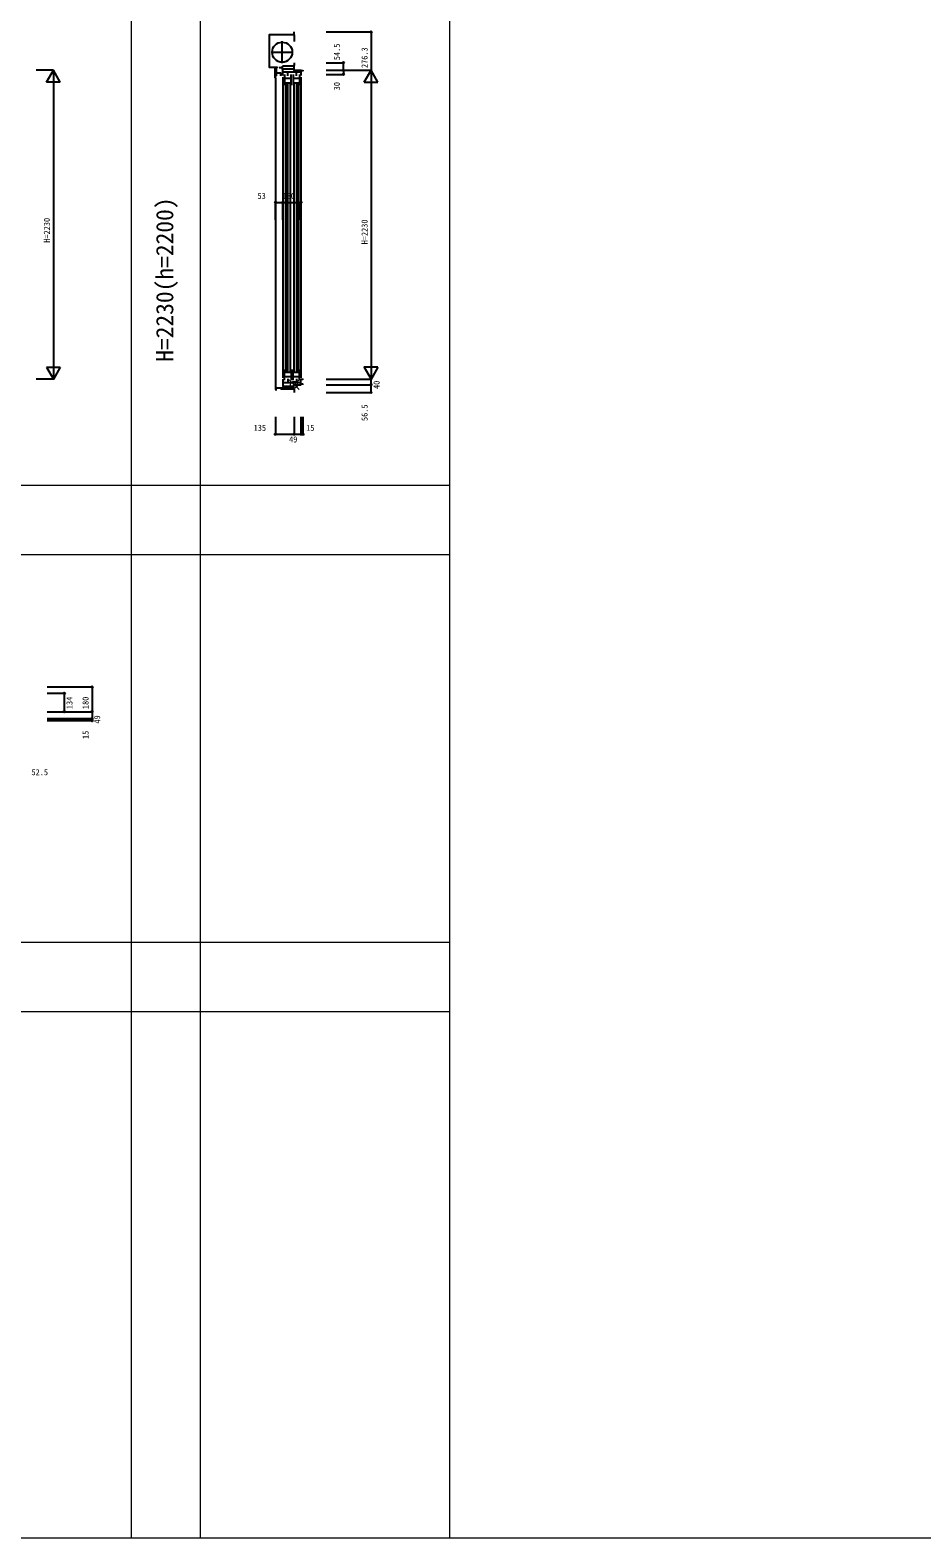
# Model space of a CAD drawing. Units: millimetres, scale not verified. Extents: x -13762 to 13750, y -10012 to 10000.
# Drawn here: x -6381 to 57, y -10000 to 884 of the extents above; entities that cross this region are included whole.
import ezdxf
from ezdxf.enums import TextEntityAlignment as Align

# ---------------------------------------------------------------- set-up
doc = ezdxf.new("R2010")
doc.units = ezdxf.units.MM
doc.header["$LTSCALE"] = 50
for name, color, linetype in [('0-0_0', 3, 'Continuous'), ('0-5_YKK_C1', 4, 'Continuous'), ('0-9_YKK_N1', 2, 'Continuous')]:
    doc.layers.add(name, color=color, linetype=linetype)
doc.layers.add('0-7_YKK_F1', color=7, linetype='Continuous', lineweight=18)
doc.layers.add('0-8_YKK_IN', color=1, linetype='Continuous', lineweight=18)
doc.styles.add('ＭＳ ゴシック', font='')
doc.styles.get('ＭＳ ゴシック').set_extended_font_data('MS Gothic')

msp = doc.modelspace()

# ---------------------------------------------------------------- linework, layer by layer
at = {"layer": '0-5_YKK_C1'}
for p, q in [((-4474.8, 851.3), (-4474.8, 871.3)), ((-4560.8, 645.5), (-4560.8, 804.5)), ((-4474.8, 851.3), (-4474.8, 803.3)), ((-4640.3, 725), (-4481.3, 725)), ((-4582.8, 613.5), (-4557.7, 613.5)), ((-4557.7, 600), (-4557.7, 623.64)), ((-4425.8, 581), (-4555.8, 581)), ((-4555.8, 546), (-4555.8, -1626)), ((-4544.1, 563), (-4544.1, 487)), ((-4520.6, 554), (-4520.6, 581)), ((-4497.1, 487), (-4497.1, 563)), ((-4482.1, 563), (-4482.1, 487)), ((-4458.6, 554), (-4458.6, 581)), ((-4435.1, 563), (-4435.1, 487)), ((-4425.8, 546), (-4425.8, -1626)), ((-4608.8, 542.31), (-4608.8, -1709.5)), ((-4544.1, 538), (-4497.1, 538)), ((-4544.1, 505), (-4497.1, 505)), ((-4536.6, 501), (-4536.6, -1580)), ((-4520.1, -1580), (-4520.1, 501)), ((-4503.6, 501), (-4503.6, -1580)), ((-4482.1, 538), (-4435.1, 538)), ((-4482.1, 505), (-4435.1, 505)), ((-4474.6, -1580), (-4474.6, 501)), ((-4458.1, 501), (-4458.1, -1580)), ((-4441.6, -1580), (-4441.6, 501)), ((-4544.1, -1642), (-4544.1, -1566)), ((-4544.1, -1584), (-4497.1, -1584)), ((-4544.1, -1617), (-4497.1, -1617)), ((-4520.6, -1632), (-4520.6, -1661)), ((-4497.1, -1566), (-4497.1, -1642)), ((-4482.1, -1642), (-4482.1, -1566)), ((-4482.1, -1584), (-4435.1, -1584)), ((-4482.1, -1617), (-4435.1, -1617)), ((-4458.6, -1632), (-4458.6, -1661)), ((-4435.1, -1642), (-4435.1, -1566)), ((-4570.8, -1698.5), (-4570.8, -1708.5)), ((-4474.8, -1708.5), (-4570.8, -1708.5)), ((-4425.8, -1661), (-4555.8, -1661)), ((-4554.8, -1685), (-4554.8, -1698.5)), ((-4522.8, -1685), (-4522.8, -1698.5)), ((-4474.8, -1705), (-4474.79, -1731.5))]:
    msp.add_line(p, q, dxfattribs=at)
for points in [[(-4474.8, 851.3), (-4654.8, 851.3), (-4654.8, 616.5), (-4608.8, 616.5)], [(-4597.66, 620.7), (-4597.66, 613.5), (-4613.66, 613.5), (-4613.66, 542.5), (-4606.26, 542.5)], [(-4613.66, 556.5), (-4601.96, 556.5), (-4601.96, 613.5)], [(-4601.96, 577.2), (-4573.66, 577.2), (-4573.66, 555.2)], [(-4474.8, 649.5), (-4474.8, 628), (-4478.3, 628), (-4478.3, 623.64), (-4557.7, 623.64)], [(-4555.8, 556), (-4555.8, 605), (-4475.8, 605)], [(-4475.8, 625), (-4475.8, 595), (-4425.8, 595), (-4425.8, 556)], [(-4410.8, 595), (-4410.8, 591), (-4425.8, 591)], [(-4609.8, -1711.5), (-4604.3, -1711.5), (-4604.3, -1698.5), (-4478.3, -1698.5)], [(-4555.8, -1636), (-4555.8, -1685), (-4475.8, -1685)], [(-4478.3, -1698.5), (-4478.3, -1705), (-4474.8, -1705)], [(-4475.8, -1705), (-4475.8, -1675), (-4425.8, -1675), (-4425.8, -1636)], [(-4425.8, -1636), (-4410.8, -1636), (-4410.8, -1638.5)], [(-4410.8, -1675), (-4410.8, -1671), (-4425.8, -1671)]]:
    msp.add_lwpolyline(points, dxfattribs=at)
msp.add_circle((-4560.8, 725), 72.5, dxfattribs=at)
msp.add_circle((-4560.8, 725), 72.5, dxfattribs=at)
at = {"layer": '0-7_YKK_F1'}
for p, q in [((-5649.8, -10000), (-5649.8, 9500)), ((-5149.8, -10000), (-5149.8, 9500)), ((-3349.8, -10000), (-3349.8, 9500)), ((-13749.8, -2400), (-3349.8, -2400)), ((-13749.8, -2900), (-3349.8, -2900)), ((-13749.8, -5700), (-3349.8, -5700)), ((-13749.8, -6200), (-3349.8, -6200)), ((-13749.8, -10000), (13750.2, -10000))]:
    msp.add_line(p, q, dxfattribs=at)
at = {"layer": '0-7_YKK_F1', "color": 1}
msp.add_line((-13749.8, -2900), (-3349.8, -2900), dxfattribs=at)
at = {"layer": '0-8_YKK_IN'}
for p, q in [((-4439.44, -1639.65), (-4510.15, -1710.36)), ((-4439.44, -1710.36), (-4510.15, -1639.65))]:
    msp.add_line(p, q, dxfattribs=at)
msp.add_circle((-4474.8, -1675), 25, dxfattribs=at)
at = {"layer": '0-9_YKK_N1'}
for p, q in [((-4244.3, 871.3), (-3919.3, 871.3)), ((-3919.3, 871.3), (-3919.3, 595)), ((-6213.3, 595), (-6338.3, 595)), ((-6263.3, 508.4), (-6213.3, 595)), ((-6163.3, 508.4), (-6213.3, 595)), ((-4244.3, 649.5), (-4119.3, 649.5)), ((-4244.3, 595), (-3919.3, 595)), ((-4244.3, 565), (-4119.3, 565)), ((-4119.3, 595), (-4119.3, 649.5)), ((-4119.3, 595), (-4119.3, 565)), ((-3969.3, 508.4), (-3919.3, 595)), ((-3919.3, 595), (-3919.3, -1635)), ((-3869.3, 508.4), (-3919.3, 595)), ((-6163.3, 508.4), (-6263.3, 508.4)), ((-3969.3, 508.4), (-3869.3, 508.4)), ((-4608.8, -484.03), (-4608.8, -359.03)), ((-4608.8, -359.03), (-4555.8, -359.03)), ((-4555.8, -359.03), (-4425.8, -359.03)), ((-4555.8, -484.03), (-4555.8, -359.03)), ((-4425.8, -484.03), (-4425.8, -359.03)), ((-6263.3, -1548.4), (-6163.3, -1548.4)), ((-6263.3, -1548.4), (-6213.3, -1635)), ((-6163.3, -1548.4), (-6213.3, -1635)), ((-3869.3, -1548.4), (-3919.3, -1635)), ((-4244.3, -1635), (-3919.3, -1635)), ((-4244.3, -1675), (-3919.3, -1675)), ((-4244.3, -1731.5), (-3919.3, -1731.5)), ((-3919.3, -1675), (-3919.3, -1635)), ((-3919.3, -1731.5), (-3919.3, -1675)), ((-4609.8, -1908.33), (-4609.8, -2033.33)), ((-4474.8, -1908.33), (-4474.8, -2033.33)), ((-4425.8, -1908.33), (-4425.8, -2033.33)), ((-4410.8, -1908.33), (-4410.8, -2033.33)), ((-4609.8, -2033.33), (-4474.8, -2033.33)), ((-4474.8, -2033.33), (-4425.8, -2033.33)), ((-4425.8, -2033.33), (-4410.8, -2033.33)), ((-6258.98, -3856.5), (-5933.98, -3856.5)), ((-5933.98, -3856.5), (-5933.98, -4036.5)), ((-6258.98, -4036.5), (-5933.98, -4036.5)), ((-6258.98, -4085.5), (-5933.98, -4085.5)), ((-6258.98, -4100.5), (-5933.98, -4100.5)), ((-5933.98, -4036.5), (-5933.98, -4085.5)), ((-5933.98, -4085.5), (-5933.98, -4100.5))]:
    msp.add_line(p, q, dxfattribs=at)
for points in [[(-6213.3, 595), (-6213.3, -1635), (-6338.3, -1635)], [(-3869.3, -1548.4), (-3969.3, -1548.4), (-3919.3, -1635)], [(-6258.98, -3902.5), (-6133.98, -3902.5), (-6133.98, -4036.5)]]:
    msp.add_lwpolyline(points, dxfattribs=at)
for centre in [(-3919.3, 871.3), (-4119.3, 649.5), (-4119.3, 595), (-4119.3, 565), (-4608.8, -359.03), (-4555.8, -359.03), (-4425.8, -359.03), (-3919.3, -1675), (-3919.3, -1731.5), (-4609.8, -2033.33), (-4474.8, -2033.33), (-4425.8, -2033.33), (-4410.8, -2033.33), (-6133.98, -3902.5), (-5933.98, -3856.5), (-6133.98, -4036.5), (-5933.98, -4036.5), (-5933.98, -4085.5), (-5933.98, -4100.5)]:
    msp.add_circle(centre, 5, dxfattribs=at)

# ---------------------------------------------------------------- texts
at = {"layer": '0-0_0', "style": 'ＭＳ ゴシック'}
msp.add_text('H=2230(h=2200)', height=124.6, rotation=90, dxfattribs=at).set_placement((-5309.85, -1510.09), align=Align.BOTTOM_LEFT)
at = {"layer": '0-9_YKK_N1', "style": 'ＭＳ ゴシック'}
for s, p in [('54.5', (-4131.3, 667.5)), ('276.3', (-3931.3, 610.74)), ('30', (-4131.3, 450)), ('H=2230', (-6225.3, -650.3)), ('H=2230', (-3931.3, -662.07)), ('40', (-3844.64, -1706.22)), ('56.5', (-3931.3, -1937.35)), ('134', (-6061.98, -4017.27)), ('180', (-5945.98, -4017.15)), ('49', (-5861.98, -4122)), ('15', (-5945.98, -4233))]:
    msp.add_text(s, height=43.99, rotation=90, dxfattribs=at).set_placement(p, align=Align.BOTTOM_LEFT)
for s, p in [('53', (-4739.04, -347.03)), ('130', (-4557.88, -347.03)), ('135', (-4767.17, -2021.33)), ('49', (-4511.3, -2105.33)), ('15', (-4388.3, -2021.33)), ('52.5', (-6371.17, -4507.5))]:
    msp.add_text(s, height=43.99, dxfattribs=at).set_placement(p, align=Align.BOTTOM_LEFT)

doc.saveas('drawing.dxf')
